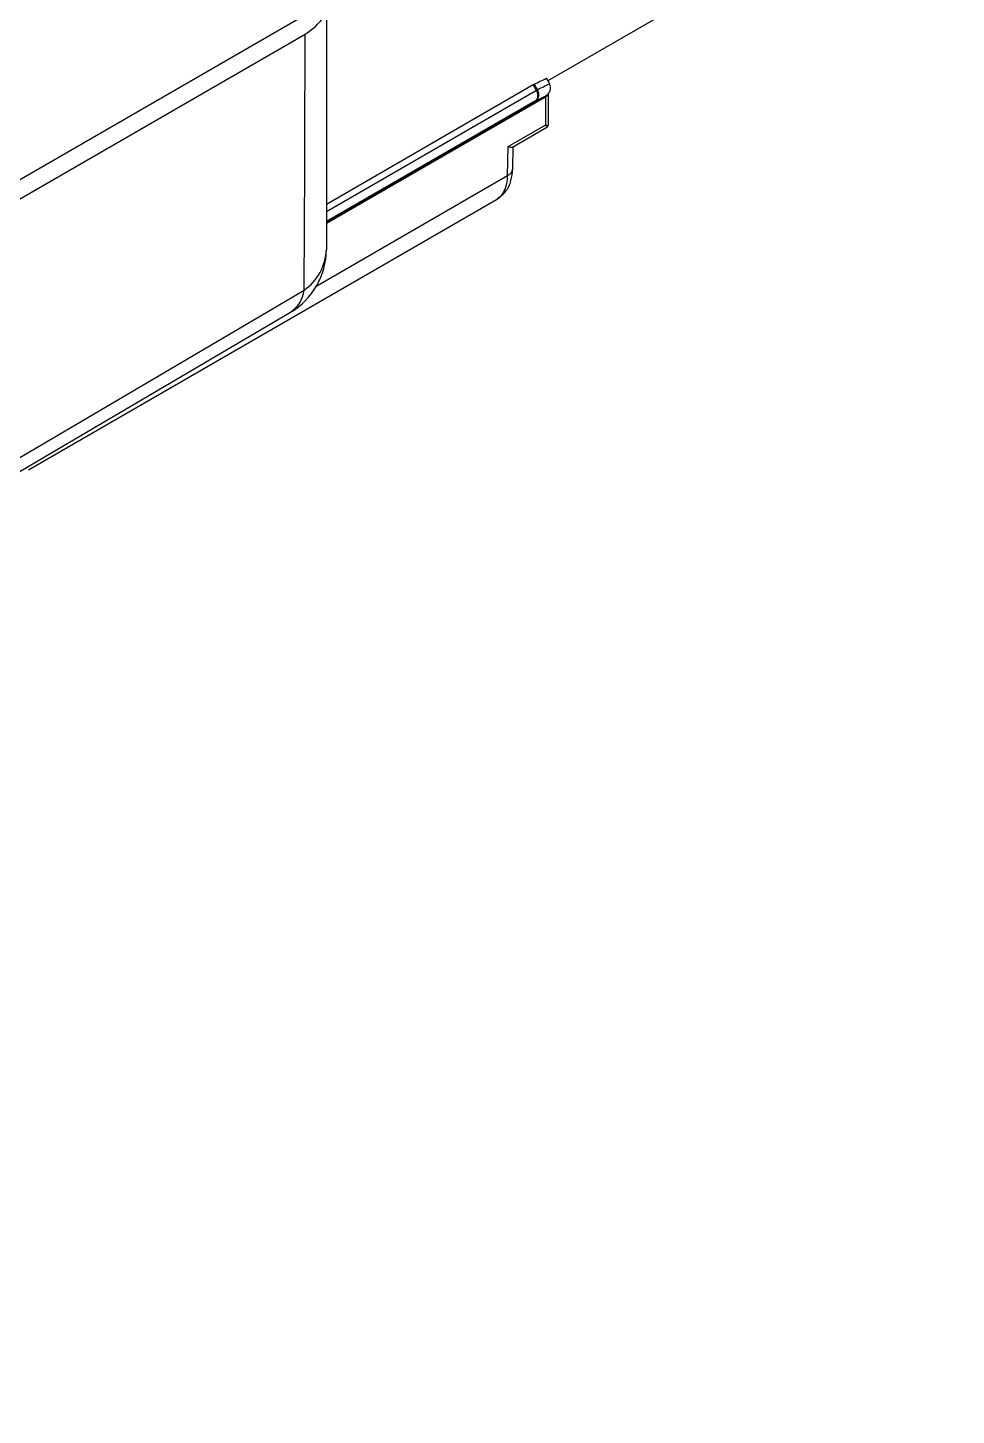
# Model space of a CAD drawing. Extents: x 8 to 113, y 1 to 87.
# Drawn here: x 25.62 to 27.214, y 7.598 to 9.98 of the extents above; entities that cross this region are included whole.
import ezdxf

# ---------------------------------------------------------------- set-up
doc = ezdxf.new("R2010")
doc.units = 0
doc.header["$MEASUREMENT"] = 0
doc.layers.add('OBJECT', color=7, linetype='CONTINUOUS')

msp = doc.modelspace()

# ---------------------------------------------------------------- linework, layer by layer
at = {"layer": 'OBJECT'}
for p, q in [((26.5132, 9.889), (27.2139, 10.2935)), ((26.0962, 10.001), (22.7841, 8.089)), ((22.7841, 8.0564), (26.0962, 9.9684)), ((26.4893, 9.8828), (26.4948, 9.8734)), ((26.5156, 9.884), (26.5104, 9.8929)), ((26.516, 9.8842), (26.5109, 9.893)), ((26.5158, 9.8835), (26.5156, 9.884)), ((26.1328, 9.6771), (26.4878, 9.8821)), ((26.1328, 9.6643), (26.4934, 9.8725)), ((26.1328, 9.6454), (26.5086, 9.8624)), ((26.5077, 9.8602), (26.1328, 9.6437)), ((26.4933, 9.8725), (26.4878, 9.8821)), ((26.4934, 9.8725), (26.4933, 9.8725)), ((26.4948, 9.8734), (26.4948, 9.8732)), ((26.5096, 9.8613), (26.5077, 9.8602)), ((26.5086, 9.8624), (26.5102, 9.8633)), ((26.5095, 9.8129), (26.5096, 9.8613)), ((26.5108, 9.8621), (26.5096, 9.8613)), ((26.5139, 9.8133), (26.514, 9.8671)), ((26.492, 9.8544), (26.1328, 9.647)), ((26.4449, 9.7756), (26.5095, 9.8129)), ((26.4525, 9.7749), (26.5114, 9.8089)), ((26.4438, 9.726), (26.4449, 9.7756)), ((26.4526, 9.7376), (26.4535, 9.7755)), ((26.1162, 9.5369), (26.4438, 9.726)), ((25.6216, 9.221), (26.4248, 9.6847))]:
    msp.add_line(p, q, dxfattribs=at)
at = {"layer": 'OBJECT', "flags": 128}
for points in [[(26.1328, 10.0194), (26.1328, 9.8686), (26.1328, 9.7284), (26.1328, 9.5991)], [(26.4933, 9.8725), (26.4936, 9.8727), (26.4938, 9.8728), (26.494, 9.8729), (26.4942, 9.873), (26.4943, 9.8731), (26.4945, 9.8732), (26.4946, 9.8733), (26.4948, 9.8734)], [(26.5119, 9.8645), (26.5119, 9.8644), (26.5118, 9.8644), (26.5118, 9.8644), (26.5118, 9.8644), (26.5118, 9.8644)], [(22.8412, 7.6152), (22.8988, 7.6491), (23.6077, 8.0661), (26.0945, 9.5293)], [(22.8514, 7.5983), (23.4175, 7.9311), (26.0711, 9.4914)]]:
    msp.add_lwpolyline(points, dxfattribs=at)
at = {"layer": 'OBJECT'}
for centre, radius, start, end in [((26.4934, 9.9225), 0.0444, 299.9202, 300.5115), ((26.5162, 9.883), 0.000686, 85.0285, 125.3539), ((26.5555, 9.7595), 0.1289, 118.0902, 118.8256), ((26.5103, 9.8604), 0.00262, 130.852, 184.7357), ((26.5121, 9.8616), 0.0025, 137.2263, 187.3665), ((26.5099, 9.8665), 0.00282, 303.3126, 311.286), ((26.5126, 9.8652), 0.0000915, 320.2009, 16.7389), ((26.4382, 9.7395), 0.0146, 292.9795, 352.8331), ((26.0078, 9.5991), 0.125, 300.4583, 0), ((26.0446, 9.6021), 0.0882, 304.4305, 358.0683), ((26.0425, 9.5351), 0.0523, 303.1716, 353.6313)]:
    msp.add_arc(centre, radius, start, end, dxfattribs=at)
for centre, major_axis, ratio, start_param, end_param in [((26.0078, 12.542), (-0.0619, 3.6533), 0.017273, 3.742494, 3.930397), ((25.3545, 12.1644), (-1.2638, 2.2148), 0.836787, 3.073531, 3.084493), ((25.3451, 12.159), (-1.2687, 2.2235), 0.836787, 3.078905, 3.089817), ((25.3333, 12.1522), (-1.2767, 2.2362), 0.828549, 3.079183, 3.087853), ((26.4989, 9.819), (0.015, -0.006), 0.167449, 5.564794, 6.349618), ((26.4989, 9.819), (0.0126, -0.01), 0.166635, 6.217096, 7.001428), ((26.3813, 9.7635), (-0.0428, 0.0792), 0.577089, 3.158042, 3.942375)]:
    msp.add_ellipse(centre, major_axis=major_axis, ratio=ratio, start_param=start_param, end_param=end_param, dxfattribs=at)
for points, knots in [([(26.0962, 9.9684), (26.1064, 9.9758), (26.1255, 9.9896), (26.1324, 10.0087), (26.1327, 10.018), (26.1328, 10.0194)], [0, 0, 0, 0, 0.499401, 0.929163, 1, 1, 1, 1]), ([(26.4878, 9.8821), (26.4882, 9.8823), (26.4888, 9.8826), (26.4892, 9.8828), (26.4893, 9.8828)], [0, 0, 0, 0, 0.642116, 1, 1, 1, 1]), ([(26.5104, 9.8929), (26.5106, 9.893), (26.5109, 9.8931), (26.5108, 9.893), (26.5108, 9.893)], [0, 0, 0, 0, 0.7820841, 1, 1, 1, 1]), ([(26.5127, 9.8652), (26.514, 9.8668), (26.5165, 9.8698), (26.5178, 9.8754), (26.5174, 9.8801), (26.5163, 9.8826), (26.5158, 9.8835)], [0, 0, 0, 0, 0.303055, 0.584924, 0.848607, 1, 1, 1, 1]), ([(26.5164, 9.8834), (26.5163, 9.8836), (26.5162, 9.8839), (26.516, 9.8842), (26.516, 9.8842)], [0, 0, 0, 0, 0.7900721, 1, 1, 1, 1]), ([(26.4948, 9.8732), (26.4955, 9.8717), (26.4969, 9.8687), (26.4972, 9.8637), (26.4962, 9.8592), (26.4942, 9.8562), (26.4926, 9.8548), (26.492, 9.8544), (26.492, 9.8544)], [0, 0, 0, 0, 0.220235, 0.440398, 0.662375, 0.887717, 0.990537, 1, 1, 1, 1]), ([(26.492, 9.8544), (26.492, 9.8544), (26.4925, 9.8548), (26.4938, 9.856), (26.4955, 9.8588), (26.4961, 9.8631), (26.4955, 9.8679), (26.4941, 9.8709), (26.4934, 9.8725)], [0, 0, 0, 0, 0.0094561, 0.1122813, 0.3376224, 0.5595996, 0.7797554, 1, 1, 1, 1]), ([(26.5102, 9.8633), (26.5106, 9.8636), (26.5111, 9.8639), (26.5114, 9.8641), (26.5115, 9.8641)], [0, 0, 0, 0, 0.9730511, 1, 1, 1, 1]), ([(26.5135, 9.8664), (26.5132, 9.8655), (26.5126, 9.8638), (26.5114, 9.8626), (26.5108, 9.8621)], [0, 0, 0, 0, 0.590903, 1, 1, 1, 1]), ([(26.5118, 9.8644), (26.5115, 9.864), (26.5111, 9.8635), (26.5109, 9.8627), (26.5109, 9.8623), (26.5108, 9.8621)], [0, 0, 0, 0, 0.531747, 0.875953, 1, 1, 1, 1]), ([(26.5108, 9.8621), (26.5108, 9.8622), (26.5108, 9.8626), (26.5109, 9.8634), (26.5113, 9.8638), (26.5115, 9.8641)], [0, 0, 0, 0, 0.127286, 0.466811, 1, 1, 1, 1]), ([(26.5115, 9.8641), (26.5116, 9.8642), (26.5119, 9.8645), (26.5123, 9.8649), (26.5126, 9.8652), (26.5127, 9.8652)], [0, 0, 0, 0, 0.2643517, 0.8659475, 1, 1, 1, 1]), ([(26.5119, 9.8645), (26.5119, 9.8645), (26.512, 9.8646), (26.5121, 9.8647), (26.5124, 9.8649), (26.5125, 9.8651), (26.5126, 9.8651)], [0, 0, 0, 0, 0.061823, 0.213683, 0.601651, 1, 1, 1, 1]), ([(26.5112, 9.8088), (26.5112, 9.8088), (26.5117, 9.809), (26.5127, 9.8098), (26.5136, 9.8113), (26.514, 9.8126), (26.5139, 9.8133), (26.5139, 9.8135)], [0, 0, 0, 0, 0.007058, 0.310291, 0.625616, 0.923175, 1, 1, 1, 1]), ([(26.4449, 9.7756), (26.445, 9.7756), (26.4475, 9.775), (26.4508, 9.7742), (26.452, 9.775), (26.4523, 9.7753)], [0, 0, 0, 0, 0.011377, 0.702545, 1, 1, 1, 1]), ([(26.4264, 9.6864), (26.4314, 9.6901), (26.4421, 9.6981), (26.4506, 9.7168), (26.452, 9.7308), (26.4526, 9.7376)], [0, 0, 0, 0, 0.313207, 0.664129, 1, 1, 1, 1])]:
    msp.add_open_spline(points, degree=3, knots=knots, dxfattribs=at)

doc.saveas('drawing.dxf')
